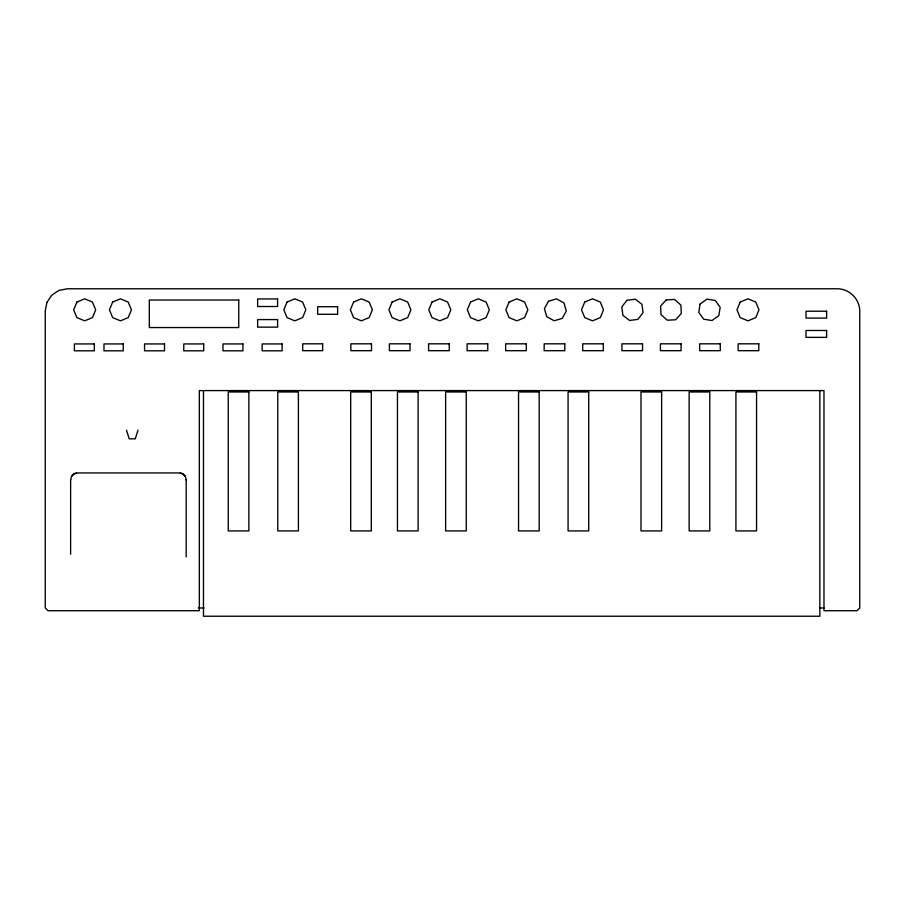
<?xml version="1.0" encoding="UTF-8"?>
<svg xmlns="http://www.w3.org/2000/svg" width="905" height="905" viewBox="0 0 905 905"><rect width="100%" height="100%" fill="white"/><g stroke="black" fill="none" stroke-linecap="round" stroke-linejoin="round"><path stroke-width="1.36" d="M70.624 479.989L71.586 476.098L74.086 473.598L76.484 472.964M138.013 430.203L135.264 438.835L129.234 438.835L126.485 430.203M71.586 476.403L74.086 473.915L77.683 472.953L179.133 472.953L182.731 473.915L185.231 476.403M198.399 607.979L204.055 607.979M819.523 607.979L823.98 607.979M180.333 472.964L182.731 473.598L185.231 476.098L186.192 479.989M819.851 390.587L819.851 616.226L203.467 616.226L203.467 390.587M186.192 479.684L186.192 556.937M70.624 479.684L70.624 554.188M700.097 304.046L698.75 312.361L703.683 319.194L711.997 320.54L718.83 315.607L720.176 307.293L715.244 300.46L706.929 299.114L700.097 304.046M46.924 302.361L45.25 310.788L45.25 607.979L47.999 610.717L199.349 610.717L199.349 390.587L823.98 390.587L823.98 610.717L857.001 610.717L859.75 607.979L859.75 310.788C859.512 298.967 849.557 289.012 837.736 288.774L67.264 288.774L58.836 290.448L51.698 295.222L46.924 302.361M76.891 302.044L73.667 309.827L76.891 317.61L84.674 320.834L92.457 317.61L95.681 309.827L92.457 302.044L84.674 298.82L76.891 302.044M112.661 302.044L109.437 309.827L112.661 317.61L120.444 320.834L128.227 317.61L131.451 309.827L128.227 302.044L120.444 298.82L112.661 302.044M287.043 302.044L283.819 309.827L287.043 317.61L294.826 320.834L302.609 317.61L305.833 309.827L302.609 302.044L294.826 298.82L287.043 302.044M353.595 302.044L350.371 309.827L353.595 317.61L361.378 320.834L369.161 317.61L372.385 309.827L369.161 302.044L361.378 298.82L353.595 302.044M392.114 302.044L388.89 309.827L392.114 317.61L399.897 320.834L407.68 317.61L410.904 309.827L407.68 302.044L399.897 298.82L392.114 302.044M432.013 302.044L428.789 309.827L432.013 317.61L439.796 320.834L447.579 317.61L450.803 309.827L447.579 302.044L439.796 298.82L432.013 302.044M470.543 302.044L467.319 309.827L470.543 317.61L478.326 320.834L486.109 317.61L489.334 309.827L486.109 302.044L478.326 298.82L470.543 302.044M509.063 302.044L505.838 309.827L509.063 317.61L516.846 320.834L524.629 317.61L527.853 309.827L524.629 302.044L516.846 298.82L509.063 302.044M584.732 302.044L581.508 309.827L584.732 317.61L592.515 320.834L600.298 317.61L603.522 309.827L600.298 302.044L592.515 298.82L584.732 302.044M740.2 302.044L736.975 309.827L740.2 317.61L747.983 320.834L755.766 317.61L758.99 309.827L755.766 302.044L747.983 298.82L740.2 302.044M548.498 301.229L544.425 308.605L546.767 316.693L554.143 320.766L562.231 318.424L566.304 311.048L563.973 302.96L556.598 298.888L548.498 301.229M626.916 300.29L621.78 306.976L622.889 315.325L629.563 320.46L637.923 319.363L643.048 312.678L641.95 304.329L635.265 299.193L626.916 300.29M666.216 299.883L660.571 306.139L661.001 314.544L667.245 320.2L675.662 319.77L681.307 313.515L680.888 305.109L674.632 299.453L666.216 299.883M277.597 298.944L257.642 298.944L257.642 306.512L277.597 306.512L277.597 298.944M238.75 300.03L149.314 300.03L149.314 327.553L238.75 327.553L238.75 300.03M337.633 306.716L317.678 306.716L317.678 314.284L337.633 314.284L337.633 306.716M826.638 311.218L806.004 311.218L806.004 318.096L826.638 318.096L826.638 311.218M277.597 319.578L257.642 319.578L257.642 327.146L277.597 327.146L277.597 319.578M826.638 330.483L806.004 330.483L806.004 337.361L826.638 337.361L826.638 330.483M94.335 343.934L74.391 343.934L74.391 350.812L94.335 350.812L94.335 343.934M123.238 343.934L103.973 343.934L103.973 350.812L123.238 350.812L123.238 343.934M164.506 343.934L144.562 343.934L144.562 350.812L164.506 350.812L164.506 343.934M203.716 343.934L183.772 343.934L183.772 350.812L203.716 350.812L203.716 343.934M242.936 343.934L222.981 343.934L222.981 350.812L242.936 350.812L242.936 343.934M282.111 343.934L262.167 343.934L262.167 350.812L282.111 350.812L282.111 343.934M322.655 343.821L302.7 343.821L302.7 350.699L322.655 350.699L322.655 343.821M371.491 343.821L350.857 343.821L350.857 350.699L371.491 350.699L371.491 343.821M410.022 343.821L389.388 343.821L389.388 350.699L410.022 350.699L410.022 343.821M449.231 343.821L428.597 343.821L428.597 350.699L449.231 350.699L449.231 343.821M487.75 343.821L467.116 343.821L467.116 350.699L487.75 350.699L487.75 343.821M526.28 343.821L505.646 343.821L505.646 350.699L526.28 350.699L526.28 343.821M564.799 343.821L544.165 343.821L544.165 350.699L564.799 350.699L564.799 343.821M603.33 343.821L582.684 343.821L582.684 350.699L603.33 350.699L603.33 343.821M642.539 343.821L621.905 343.821L621.905 350.699L642.539 350.699L642.539 343.821M681.058 343.821L660.424 343.821L660.424 350.699L681.058 350.699L681.058 343.821M720.278 343.821L699.633 343.821L699.633 350.699L720.278 350.699L720.278 343.821M758.797 343.821L738.163 343.821L738.163 350.699L758.797 350.699L758.797 343.821M248.875 391.967L228.241 391.967L228.241 530.918L248.875 530.918L248.875 391.967M298.401 391.967L277.767 391.967L277.767 530.918L298.401 530.918L298.401 391.967M371.322 391.967L350.688 391.967L350.688 530.918L371.322 530.918L371.322 391.967M418.099 391.967L397.465 391.967L397.465 530.918L418.099 530.918L418.099 391.967M466.256 391.967L445.622 391.967L445.622 530.918L466.256 530.918L466.256 391.967M539.176 391.967L518.542 391.967L518.542 530.918L539.176 530.918L539.176 391.967M588.714 391.967L568.069 391.967L568.069 530.918L588.714 530.918L588.714 391.967M661.623 391.967L640.989 391.967L640.989 530.918L661.623 530.918L661.623 391.967M709.78 391.967L689.146 391.967L689.146 530.918L709.78 530.918L709.78 391.967M756.557 391.967L735.923 391.967L735.923 530.918L756.557 530.918L756.557 391.967"/></g></svg>
